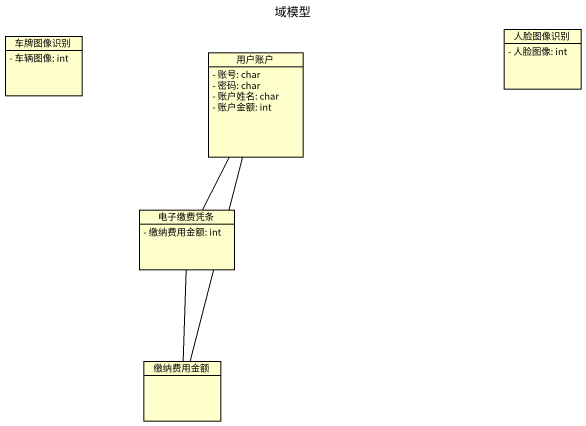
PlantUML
@startuml
title 域模型
hide circle
hide empty members
skinparam classAttributeIconSize 0
class 人脸图像识别 {
  - 人脸图像: int
}
class 车牌图像识别 {
  - 车辆图像: int
}
class 用户账户 {
  - 账号: char
  - 密码: char
  - 账户姓名: char
  - 账户金额: int
}
class 电子缴费凭条 {
  - 缴纳费用金额: int
}
class 缴纳费用金额
用户账户 -- 电子缴费凭条
用户账户 -- 缴纳费用金额
电子缴费凭条 -- 缴纳费用金额
@enduml
